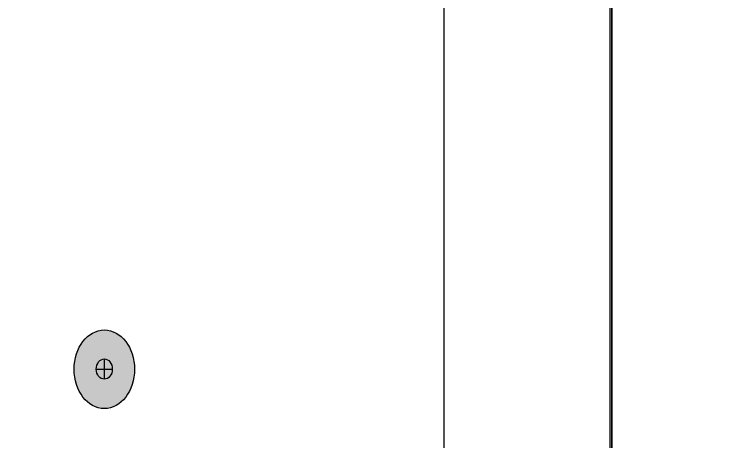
# Model space of a CAD drawing. Header units: inches. Extents: x -20.8 to 74.7, y -53.7 to 19.1.
# Drawn here: x -1.82 to -0.619, y -27.158 to -26.437 of the extents above; entities that cross this region are included whole.
import ezdxf

# ---------------------------------------------------------------- set-up
doc = ezdxf.new("R2010")
doc.units = ezdxf.units.IN
doc.header["$MEASUREMENT"] = 0
doc.layers.add('G-ANNO-TTLB', color=7, linetype='Continuous', lineweight=0)
doc.layers.add('TYVEK', color=7, linetype='Continuous', lineweight=0)

# ---------------------------------------------------------------- blocks, each defined once
blk = doc.blocks.new('Block_422')
at = {"layer": 'TYVEK', "true_color": 0x003b71, "transparency": 33554687}
h = blk.add_hatch(color=156, dxfattribs=at)
h.dxf.hatch_style = 2
edge = h.paths.add_edge_path()
edge.add_ellipse((-1.668, -27.0359), major_axis=(0, 0.0664), ratio=0.766948, start_angle=0, end_angle=360)
at = {"layer": 'TYVEK', "color": 252, "lineweight": 25, "true_color": 0x838484}
for p, q in [((-1.668, -27.0184), (-1.668, -27.0526)), ((-1.6816, -27.0355), (-1.6545, -27.0355))]:
    blk.add_line(p, q, dxfattribs=at)
at = {"layer": 'TYVEK', "color": 18, "lineweight": 25, "true_color": 0x000000}
blk.add_ellipse((-1.668, -27.0359), major_axis=(0, 0.0664), ratio=0.766948, dxfattribs=at)
at = {"layer": 'TYVEK', "color": 252, "lineweight": 25, "true_color": 0x838484}
blk.add_ellipse((-1.668, -27.0355), major_axis=(0, 0.0171), ratio=0.788846, dxfattribs=at)
blk = doc.blocks.new('Block_417')
at = {"layer": 'TYVEK'}
blk.add_blockref('Block_422', (0, 0), dxfattribs=at)

msp = doc.modelspace()

# ---------------------------------------------------------------- hatches: boundary and pattern name
at = {"layer": 'G-ANNO-TTLB', "true_color": 0xb9529f, "transparency": 33554687}
h = msp.add_hatch(color=233, dxfattribs=at)
edge = h.paths.add_edge_path()
edge.add_spline(control_points=[(19.8832, -53.7487), (19.8832, -53.7487), (-20.8169, -53.7487), (-20.8169, -53.7487), (-20.8169, -53.7487), (-20.8169, -19.6134), (-20.8169, -19.6134), (-20.8169, -19.6134), (19.8832, -19.6134), (19.8832, -19.6134), (19.8832, -19.6134), (19.8832, -53.7487), (19.8832, -53.7487)], knot_values=[0, 0, 0, 0, 1, 1, 1, 2, 2, 2, 3, 3, 3, 4, 4, 4, 4], degree=3, periodic=0)
edge = h.paths.add_edge_path()
edge.add_spline(control_points=[(-20.6918, -19.7385), (-20.6918, -19.7385), (-20.6918, -53.6237), (-20.6918, -53.6237), (-20.6918, -53.6237), (19.7581, -53.6237), (19.7581, -53.6237), (19.7581, -53.6237), (19.7581, -19.7385), (19.7581, -19.7385), (19.7581, -19.7385), (-20.6918, -19.7385), (-20.6918, -19.7385)], knot_values=[0, 0, 0, 0, 1, 1, 1, 2, 2, 2, 3, 3, 3, 4, 4, 4, 4], degree=3, periodic=0)
edge.add_line((-20.6918, -19.7385), (-20.6918, -19.7385))

# ---------------------------------------------------------------- linework, layer by layer
at = {"layer": 'G-ANNO-TTLB'}
for points in [[(19.8832, -53.7487), (19.8832, -53.7487), (-20.8169, -53.7487), (-20.8169, -53.7487), (-20.8169, -53.7487), (-20.8169, -19.6134), (-20.8169, -19.6134), (-20.8169, -19.6134), (19.8832, -19.6134), (19.8832, -19.6134), (19.8832, -19.6134), (19.8832, -53.7487), (19.8832, -53.7487)], [(-20.6918, -19.7385), (-20.6918, -19.7385), (-20.6918, -53.6237), (-20.6918, -53.6237), (-20.6918, -53.6237), (19.7581, -53.6237), (19.7581, -53.6237), (19.7581, -53.6237), (19.7581, -19.7385), (19.7581, -19.7385), (19.7581, -19.7385), (-20.6918, -19.7385), (-20.6918, -19.7385)]]:
    msp.add_open_spline(points, degree=3, knots=[0, 0, 0, 0, 1, 1, 1, 2, 2, 2, 3, 3, 3, 4, 4, 4, 4], dxfattribs=at)
at = {"layer": 'TYVEK', "color": 2, "lineweight": 25, "true_color": 0xffff00}
for p, q in [((-0.8155, -28.9426), (-0.8155, -24.7672)), ((-0.8155, -29.2933), (-0.8155, -25.1071))]:
    msp.add_line(p, q, dxfattribs=at)
at = {"layer": 'TYVEK', "color": 1, "lineweight": 25, "true_color": 0xff0000}
msp.add_line((-0.8127, -24.7724), (-0.8127, -29.2893), dxfattribs=at)
msp.add_lwpolyline([(-0.8127, -24.9077), (-1.0959, -24.7425), (-1.0959, -29.608), (-0.8127, -29.7709)], close=True, dxfattribs=at)
at = {"layer": 'TYVEK', "color": 3, "lineweight": 25, "true_color": 0x00ff00}
msp.add_lwpolyline([(-0.8127, -29.2893), (-0.8127, -24.7724), (0.7788, -25.6919), (0.7788, -30.2081)], close=True, dxfattribs=at)

# ---------------------------------------------------------------- block references
at = {"layer": 'TYVEK'}
msp.add_blockref('Block_417', (0, 0), dxfattribs=at)

doc.saveas('drawing.dxf')
